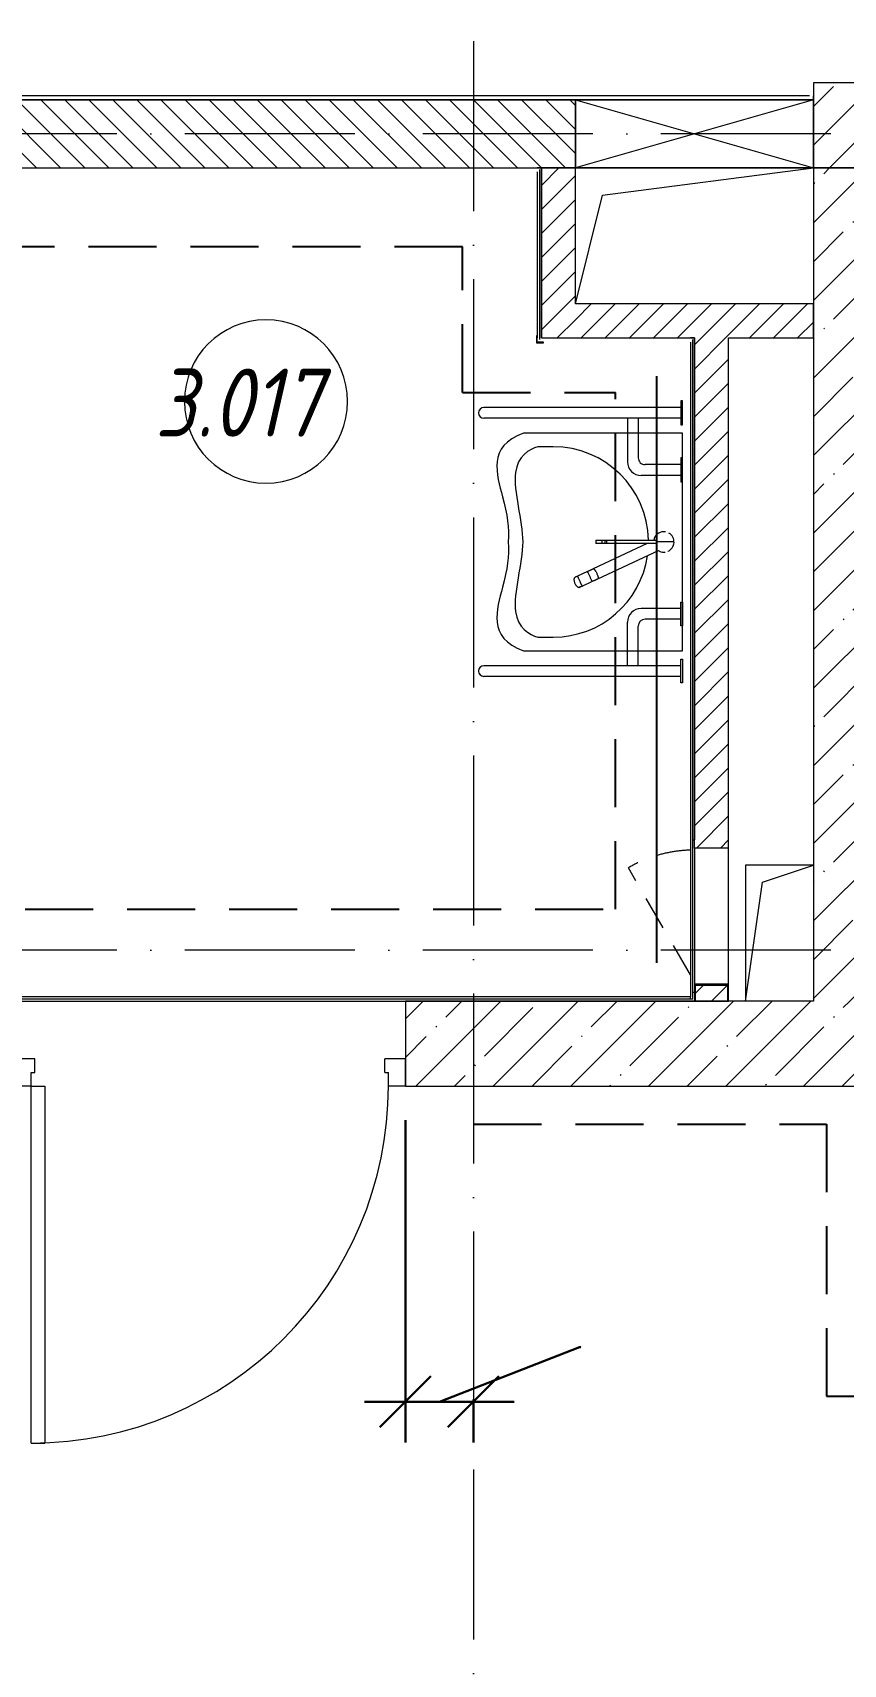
# Model space of a CAD drawing. Header units: millimetres. Extents: x -213536 to 1564669, y -45299 to 942238.
# Drawn here: x 484720 to 487104, y 512202 to 517000 of the extents above; entities that cross this region are included whole.
import ezdxf

# ---------------------------------------------------------------- set-up
doc = ezdxf.new("R2010")
doc.units = ezdxf.units.MM
for name, pattern in [('01 Штриховая _2 мм_', [300, 200, -100]), ('200_ШТРИХ_ш1п0_6_', [160, 100, -60]), ('50_200_ШТРИХ_1Т_ш5_п1_п1_', [700, 500, -100, 0, -100]), ('Штриховая _2 мм - 1 мм_', [300, 200, -100])]:
    doc.linetypes.add(name, pattern=pattern)
for name, color, linetype, lineweight in [('0-1', 7, 'Continuous', 5), ('0-2', 7, 'Continuous', 9), ('3) ЖБ 4м', 3, 'Continuous', 30), ('Каркас_Импост', 7, 'Continuous', 13), ('Марки помещений', 7, 'Continuous', 9), ('Обобщенные модели', 7, 'Continuous', 9), ('Общие ребра', 7, 'Continuous', 9), ('Окна', 7, 'Continuous', 9), ('Оси-2', 7, '50_200_ШТРИХ_1Т_ш5_п1_п1_', 9), ('Открывание в плане-2', 7, '200_ШТРИХ_ш1п0_6_', 9), ('Открывание-1', 7, 'Continuous', 9), ('Панель', 7, 'Continuous', 13), ('Проем-2', 7, 'Continuous', 9), ('Размеры', 7, 'Continuous', 15), ('СТ-1_16', 7, '01 Штриховая _2 мм_', 90), ('Стены-1', 7, 'Continuous', 13), ('Штриховка разреза-1', 7, 'Continuous', 9), ('Элементы узлов-2', 7, 'Continuous', 9)]:
    doc.layers.add(name, color=color, linetype=linetype, lineweight=lineweight)
for name, color, linetype, lineweight, true_color in [('Сантехнические приборы-1', 7, 'Continuous', 9, 0xaaaaaa), ('СТ-1_1', 7, 'Штриховая _2 мм - 1 мм_', 90, 0x888888), ('СТ-6_3', 7, 'Continuous', 90, 0xff8000)]:
    doc.layers.add(name, color=color, linetype=linetype, lineweight=lineweight, true_color=true_color)
doc.layers.get('0-2').off()
doc.styles.add('ISOCPEUR_I_1', font='isocpeui.ttf', dxfattribs={"width": 0.85, "height": 2.5})
doc.styles.add('ISOCPEUR_I_6', font='isocpeui.ttf', dxfattribs={"width": 0.85, "height": 3.5})
doc.dimstyles.new('ISO-2_5_0_9К_1', dxfattribs={"dimscale": 304.8, "dimtxt": 248.995294, "dimasz": 0.492126, "dimexe": 0.393701, "dimexo": 0.328084, "dimgap": 0, "dimtad": 1, "dimdec": 0, "dimzin": 0, "dimdsep": 46, "dimtxsty": 'ISOCPEUR_I_1', "dimblk1": 'OBLIQUE', "dimblk2": 'OBLIQUE', "dimsah": 1, "dimcen": 0.09, "dimdle": 0.393701, "dimazin": 0, "dimtfac": 1, "dimtdec": 4, "dimtix": 1, "dimtmove": 1, "dimatfit": 3, "dimfxl": 1, "dimtvp": 1, "dimtolj": 1, "dimtzin": 0, "dimarcsym": 2})
pattern_1 = [(45, (0, 0), (-114.04925, 114.04925), []), (45, (114.05, 0), (-114.04925, 114.04925), [201.612, -40.322, 3.353, -36.97])]
pattern_2 = [(45, (0, 0), (-35.35534, 35.35534), [])]

# ---------------------------------------------------------------- blocks, each defined once
blk = doc.blocks.new('_Oblique')
at = {"color": 0, "linetype": 'ByBlock', "lineweight": -2}
blk.add_line((-0.5, -0.5), (0.5, 0.5), dxfattribs=at)
blk = doc.blocks.new('*D3994')
at = {"layer": 'Defpoints', "color": 0, "lineweight": 30, "transparency": 16777216}
for p in [(485816, 513902.4), (486016, 513080.3), (486016, 512974.2)]:
    blk.add_point(p, dxfattribs=at)
at = {"layer": 'Размеры', "color": 0, "lineweight": -2, "transparency": 16777216}
for p, q in [((485816, 513802.4), (485816, 512854.2)), ((485916, 512974.2), (486327.6, 513134.2)), ((486327.6, 513134.2), (486332.1, 513134.2)), ((485696, 512974.2), (486136, 512974.2)), ((486016, 512980.3), (486016, 512854.2))]:
    blk.add_line(p, q, dxfattribs=at)
at = {"layer": 'Размеры', "color": 0, "lineweight": -2, "transparency": 16777216, "xscale": 150, "yscale": 150, "zscale": 150, "rotation": 180}
blk.add_blockref('_Oblique', (485816, 512974.2), dxfattribs=at)
at = {"layer": 'Размеры', "color": 0, "lineweight": -2, "transparency": 16777216, "xscale": 150, "yscale": 150, "zscale": 150}
blk.add_blockref('_Oblique', (486016, 512974.2), dxfattribs=at)
at = {"layer": 'Размеры', "color": 0, "transparency": 16777216, "insert": (486327.6, 513137.5), "char_height": 2.5, "width": 568.858, "attachment_point": 1, "line_spacing_factor": 1.149209, "style": 'ISOCPEUR_I_1'}
blk.add_mtext('\\A1;200', dxfattribs=at)
blk = doc.blocks.new('Дверь_СКБ_1Ст_Внутренняя_ШЕР - СОШ_Д-11_Дв_1150x2100h_с_у МГН и персонала_ КЛГ-25955112-АИ2_03_План отделки стен 3-го этажа _Часть 1_')
at = {"layer": 'Каркас_Импост'}
for p, q in [((-562.5, 125), (-562.5, 45)), ((-562.5, 125), (-512.5, 125)), ((-512.5, 125), (-512.5, 85)), ((537.5, 125), (537.5, 85)), ((537.5, 125), (587.5, 125)), ((587.5, 125), (587.5, 45)), ((-502.5, 85), (-512.5, 85)), ((-502.5, 85), (-502.5, 45)), ((527.5, 85), (527.5, 45)), ((537.5, 85), (527.5, 85)), ((-562.5, 45), (-502.5, 45)), ((527.5, 45), (587.5, 45))]:
    blk.add_line(p, q, dxfattribs=at)
at = {"layer": 'Открывание-1'}
blk.add_arc((537.5, 125), 1050, 90, 180, dxfattribs=at)
at = {"layer": 'Панель'}
for p, q in [((537.5, 1175), (497.5, 1175)), ((497.5, 125), (497.5, 1175)), ((537.5, 1175), (537.5, 125)), ((537.5, 125), (497.5, 125))]:
    blk.add_line(p, q, dxfattribs=at)
blk = doc.blocks.new('SND_Умывальник МГН_Jika - гибкая подводка_ 640х550х165 PN6_3_ ХВ_ГВ накидная гайка BP DN15_ К-гл_кон_ П DN 50-17949464-АИ2_03_План отделки стен 3-го этажа _Часть 1_')
at = {"layer": 'Сантехнические приборы-1'}
for p, q in [((320, 0), (-320, 0)), ((-320, 0), (-320, -468)), ((320, -468), (320, 0)), ((0, -25), (0, -72.9)), ((-5, -222.8), (-5, -77.2)), ((5, -78.1), (5, -222.8)), ((108.1, -248.8), (24.9, -70.3)), ((5, -103.7), (79, -262.4)), ((-5, -228.7), (-5, -222.8)), ((5, -222.8), (-5, -222.8)), ((-5, -236.8), (-5, -228.7)), ((-5, -228.7), (5, -228.7)), ((-5, -254.9), (-5, -236.8)), ((-5, -236.8), (5, -236.8)), ((5, -222.8), (5, -228.7)), ((5, -228.7), (5, -236.8)), ((5, -236.8), (5, -254.9)), ((-5, -254.9), (5, -254.9)), ((87.1, -279.9), (100.7, -308.9)), ((129.8, -295.3), (116.3, -266.3)), ((-280, -380), (-280, -425)), ((280, -425), (280, -380))]:
    blk.add_line(p, q, dxfattribs=at)
at = {"layer": 'Сантехнические приборы-1', "flags": 128}
for points in [[(87.1, -279.9), (83, -270.9), (79, -262.4)], [(79, -262.4), (83, -270.9), (87.1, -279.9)], [(108.1, -248.8), (112.1, -257.3), (116.3, -266.3)], [(116.3, -266.3), (112.1, -257.3), (108.1, -248.8)], [(104, -316.1), (102.9, -313.7), (100.7, -308.9)], [(100.7, -308.9), (102.9, -313.7), (104, -316.1)], [(129.8, -295.3), (132, -300.1), (133.2, -302.5)], [(133.2, -302.5), (132, -300.1), (129.8, -295.3)]]:
    blk.add_lwpolyline(points, dxfattribs=at)
at = {"layer": 'Сантехнические приборы-1'}
for centre, radius, start, end in [((0, -55), 30, 23.2773, 150), ((0, -55), 30, 171.1363, 180), ((0, -55), 30, 180, 260.3407), ((0, -55), 30, 327.0456, 360), ((0, -55), 30, 0.9054, 8.0944), ((0, -380), 280, 91.025, 180), ((0, -380), 280, 0, 81.6741)]:
    blk.add_arc(centre, radius, start, end, dxfattribs=at)
for points, knots in [([(79, -262.4), (78.9, -262.2), (78.9, -261.7), (79.4, -260.8), (80.3, -259.8), (81.3, -258.9), (82.4, -258), (84.1, -256.8), (86.6, -255.2), (90.1, -253.3), (94, -251.5), (98, -249.9), (101.4, -248.8), (104, -248.3), (105.8, -248.1), (107.4, -248.1), (108, -248.5), (108.1, -248.8)], [-1, -1, -1, -1, -0.958333, -0.916667, -0.875, -0.833333, -0.791667, -0.75, -0.666667, -0.555556, -0.444444, -0.333333, -0.222222, -0.166667, -0.111111, -0.055556, 0, 0, 0, 0]), ([(87.1, -279.9), (87.1, -279.9), (87.5, -279.7), (88.7, -279), (90.3, -278.3), (92.6, -277.2), (95.8, -275.7), (99.6, -273.9), (103.6, -272), (107.1, -270.4), (109.9, -269.1), (111.7, -268.3), (113, -267.7), (114.2, -267.2), (115.3, -266.7), (116, -266.4), (116.2, -266.3), (116.3, -266.3)], [0, 0, 0, 0, 0.055556, 0.111111, 0.166667, 0.222222, 0.333333, 0.444444, 0.555556, 0.666667, 0.75, 0.791667, 0.833333, 0.875, 0.916667, 0.958333, 1, 1, 1, 1]), ([(100.7, -308.9), (100.7, -308.9), (101, -308.8), (102.4, -308.2), (103.9, -307.5), (106.3, -306.5), (109.4, -305), (113.3, -303.2), (116.6, -301.7), (119.2, -300.5), (121.1, -299.6), (123.1, -298.6), (124.9, -297.7), (126.6, -296.9), (128.2, -296.2), (129.5, -295.5), (129.8, -295.3), (129.8, -295.3)], [-1, -1, -1, -1, -0.944444, -0.888889, -0.833333, -0.777778, -0.666667, -0.555556, -0.444444, -0.388889, -0.333333, -0.277778, -0.222222, -0.166667, -0.111111, -0.055556, 0, 0, 0, 0]), ([(104, -316.1), (104.3, -316.8), (105.3, -317.8), (107.3, -318.8), (109.4, -319.2), (112.3, -319.3), (115.9, -318.8), (120, -317.5), (123.3, -315.9), (125.7, -314.5), (127.5, -313.3), (129.2, -311.9), (130.8, -310.3), (132.1, -308.6), (133.1, -306.7), (133.7, -304.6), (133.5, -303.2), (133.2, -302.5)], [0, 0, 0, 0, 0.055556, 0.111111, 0.166667, 0.222222, 0.333333, 0.444444, 0.555556, 0.611111, 0.666667, 0.722222, 0.777778, 0.833333, 0.888889, 0.944444, 1, 1, 1, 1]), ([(133.2, -302.5), (132.8, -301.9), (132, -300.9), (130.9, -300.3), (130.4, -300.1)], [0, 0, 0, 0, 0.05555556, 0.097424, 0.097424, 0.097424, 0.097424]), ([(-280, -425), (-272.8, -450.8), (-229.3, -523.4), (-61.7, -470), (0, -470)], [-0.6664917, -0.6664917, -0.6664917, -0.6664917, -0.3523534, 0, 0, 0, 0]), ([(0, -470), (61.7, -470), (229.3, -523.4), (272.8, -450.8), (280, -425)], [-0.6664917, -0.6664917, -0.6664917, -0.6664917, -0.3141383, 0, 0, 0, 0]), ([(-320, -468), (-281.1, -574.8), (-131.1, -523.5), (-41.2, -508.8), (0, -512.9)], [0, 0, 0, 0, 0.3972744, 0.715552, 0.715552, 0.715552, 0.715552]), ([(0, -512.9), (41.2, -508.8), (131.1, -523.5), (281.1, -574.8), (320, -468)], [0, 0, 0, 0, 0.3182776, 0.715552, 0.715552, 0.715552, 0.715552])]:
    blk.add_open_spline(points, degree=3, knots=knots, dxfattribs=at)
blk.add_open_spline([(103.7, -314.7), (103.7, -315.2), (103.8, -315.7), (104, -316.1)], degree=3, dxfattribs=at)
blk = doc.blocks.new('АИ_2D_Поручень МГН - АИ_2D_Поручень МГН-17910365-АИ2_03_План отделки стен 3-го этажа _Часть 1_')
at = {"layer": 'Сантехнические приборы-1'}
for p, q in [((-414.6, 0), (-414.6, -5)), ((-344.6, 0), (-414.6, 0)), ((-344.6, -5), (-344.6, 0)), ((-247, 0), (-247, -5)), ((-177, 0), (-247, 0)), ((-177, -5), (-177, 0)), ((177, -5), (177, 0)), ((177, 0), (247, 0)), ((247, 0), (247, -5)), ((344.6, -5), (344.6, 0)), ((344.6, 0), (414.6, 0)), ((414.6, 0), (414.6, -5)), ((-414.6, -5), (-344.6, -5)), ((-395.4, -5), (-395.4, -584.2)), ((-363.8, -5), (-363.8, -584.2)), ((-247, -5), (-177, -5)), ((-227.3, -5), (-227.3, -110.2)), ((-195.7, -5), (-195.7, -122)), ((247, -5), (177, -5)), ((195.7, -5), (195.7, -122)), ((227.3, -5), (227.3, -110.2)), ((414.6, -5), (344.6, -5)), ((363.8, -5), (363.8, -584.2)), ((395.4, -5), (395.4, -584.2)), ((-363.8, -130.2), (-247.3, -130.2)), ((363.8, -130.2), (247.3, -130.2)), ((-363.8, -162), (-235.7, -162)), ((363.8, -162), (235.7, -162))]:
    blk.add_line(p, q, dxfattribs=at)
for centre, radius, start, end in [((-247.3, -110.2), 20, 270, 0), ((-235.7, -122), 40, 270, 0), ((235.7, -122), 40, 180, 270), ((247.3, -110.2), 20, 180, 270), ((-379.6, -584.2), 15.8, 180, 360), ((379.6, -584.2), 15.8, 180, 360)]:
    blk.add_arc(centre, radius, start, end, dxfattribs=at)
blk = doc.blocks.new('AR_Отверстие Ниша - Лючок-32404922-АИ2_03_План отделки стен 3-го этажа _Часть 1_')
at = {"layer": 'Окна'}
for p, q in [((200, 50), (-200, 50)), ((-200, 50), (-200, -50)), ((-200, -50), (200, -50))]:
    blk.add_line(p, q, dxfattribs=at)
blk = doc.blocks.new('Л_Общий_Лючок - Лючок-V198-АИ2_03_План отделки стен 3-го этажа _Часть 1_')
at = {"layer": 'Окна'}
for p, q in [((424, 6), (-24, 6)), ((-24, 6), (-24, 0)), ((400, 0), (424, 0)), ((424, 6), (424, 0))]:
    blk.add_line(p, q, dxfattribs=at)
at = {"layer": 'Открывание в плане-2'}
blk.add_line((26.8, 12), (342, 194), dxfattribs=at)
blk.add_arc((6, 0), 388, 1.7811, 30, dxfattribs=at)
blk = doc.blocks.new('154_Фахверк_СКБ_Швеллер - Тип_100_3960_зеркало-29769493-АИ2_03_План отделки стен 3-го этажа _Часть 1_')
at = {"layer": 'Обобщенные модели'}
for p, q in [((175, 50), (125, 50)), ((125, 50), (125, -50)), ((175, 47), (175, 50)), ((128, 47), (175, 47)), ((128, -47), (128, 47)), ((175, -47), (128, -47)), ((175, -50), (175, -47)), ((125, -50), (175, -50))]:
    blk.add_line(p, q, dxfattribs=at)
blk = doc.blocks.new('AR_Отверстие прямоугольное _в плите_ - AR_Отверстие прямоугольное _в плите_-V208-АИ2_03_План отделки стен 3-го этажа _Часть 1_')
at = {"layer": 'Обобщенные модели'}
for p, q in [((100, 200), (-100, 200)), ((-100, 200), (-100, -200)), ((-50, 150), (100, 200)), ((-100, -200), (-50, 150))]:
    blk.add_line(p, q, dxfattribs=at)
blk = doc.blocks.new('AR_Отверстие прямоугольное _в плите_ - AR_Отверстие прямоугольное _в плите_-30552525-АИ2_03_План отделки стен 3-го этажа _Часть 1_')
at = {"layer": 'Обобщенные модели'}
for p, q in [((-270, 120), (350, 200)), ((-350, -200), (-270, 120))]:
    blk.add_line(p, q, dxfattribs=at)
blk = doc.blocks.new('AR_Отверстие прямоугольное _в стене__БезПР - AR_Отверстие прямоугольное _в стене__БезПР-36428394-АИ2_03_План отделки стен 3-го этажа _Часть 1_')
at = {"layer": 'Проем-2'}
blk.add_line((350, 100), (-350, 100), dxfattribs=at)
at = {"layer": 'Элементы узлов-2'}
for p, q in [((-350, -100), (-350, 100)), ((-350, 100), (350, 100)), ((350, 100), (-350, -100)), ((-350, 100), (350, -100)), ((350, 100), (-350, 100)), ((-350, 100), (-350, -100)), ((350, 100), (350, -100)), ((350, -100), (350, 100)), ((350, -100), (-350, -100)), ((-350, -100), (350, -100))]:
    blk.add_line(p, q, dxfattribs=at)
blk = doc.blocks.new('0125-Р-ОО-Ш2-АР-о_23_10_2024_rvt-1-АИ2_03_План отделки стен 3-го этажа _Часть 1_')
at = {"layer": 'Штриховка разреза-1'}
h = blk.add_hatch(dxfattribs=at)
h.set_pattern_fill('FP_2', color=256, style=0, pattern_type=2)
h.set_pattern_definition(pattern_1)
h.paths.add_polyline_path([(59100, 71700), (59100, 71950), (57850, 71950), (57850, 71700)], flags=0)
h = blk.add_hatch(dxfattribs=at)
h.set_pattern_fill('FP_1', color=256, style=0, pattern_type=2)
h.set_pattern_definition([(135, (0, 0), (-35.35534, -35.35534), [])])
h.paths.add_polyline_path([(56821.6, 71700), (57150, 71700), (57150, 71900), (53350, 71900), (53350, 71700), (55879.4, 71700)], flags=0)
h = blk.add_hatch(dxfattribs=at)
h.set_pattern_fill('FP_38', color=256, style=0, pattern_type=2)
h.set_pattern_definition(pattern_2)
h.paths.add_polyline_path([(57150, 71200), (57150, 71700), (57050, 71700), (57050, 71200)], flags=0)
h = blk.add_hatch(dxfattribs=at)
h.set_pattern_fill('FP_2', color=256, style=0, pattern_type=2)
h.set_pattern_definition(pattern_1)
h.paths.add_polyline_path([(57850, 69250), (58100, 69250), (58100, 71700), (57850, 71700), (57850, 70215.6)], flags=0)
h = blk.add_hatch(dxfattribs=at)
h.set_pattern_fill('FP_38', color=256, style=0, pattern_type=2)
h.set_pattern_definition(pattern_2)
h.paths.add_polyline_path([(57850, 71200), (57850, 71300), (57150, 71300), (57150, 71200), (57763.8, 71200)], flags=0)
h = blk.add_hatch(dxfattribs=at)
h.set_pattern_fill('FP_38', color=256, style=0, pattern_type=2)
h.set_pattern_definition(pattern_2)
h.paths.add_polyline_path([(57503, 69250), (57597, 69250), (57597, 69297), (57503, 69297), (57503, 69251.5)], flags=0)
h.paths.add_polyline_path([(57600, 69700), (57600, 71200), (57500, 71200), (57501, 69700), (57524, 69700)], flags=0)
h = blk.add_hatch(dxfattribs=at)
h.set_pattern_fill('FP_2', color=256, style=0, pattern_type=2)
h.set_pattern_definition(pattern_1)
h.paths.add_polyline_path([(65600, 69000), (65600, 69250), (64300, 69250), (64300, 69000), (65350, 69000)], flags=0)
h.paths.add_polyline_path([(63300, 69000), (63300, 69250), (62300, 69250), (62300, 69000)], flags=0)
h.paths.add_polyline_path([(60590.3, 69000), (61150, 69000), (61150, 69250), (56650, 69250), (56650, 69000), (59648.1, 69000)], flags=0)
h.paths.add_polyline_path([(53700, 69000), (55500, 69000), (55500, 69250), (52800, 69250), (52800, 69000), (53052.9, 69000)], flags=0)
at = {"layer": 'Стены-1'}
for p, q in [((59100, 71950), (57850, 71950)), ((57850, 71950), (57850, 71900)), ((57150, 71900), (53350, 71900)), ((53350, 71700), (57150, 71700)), ((57050, 71700), (57050, 71200)), ((57150, 71700), (57050, 71700)), ((57150, 71300), (57150, 71700)), ((57850, 71700), (57850, 69250)), ((58100, 71700), (57850, 71700)), ((57850, 71700), (59100, 71700)), ((57850, 71300), (57150, 71300)), ((57850, 71200), (57850, 71300)), ((57050, 71200), (57150, 71200)), ((57150, 71200), (57500, 71200)), ((57500, 71200), (57500, 69724)), ((57600, 69700), (57600, 71200)), ((57600, 71200), (57850, 71200)), ((57500, 69250), (56650, 69250)), ((56650, 69250), (56650, 69000)), ((57597, 69250), (57503, 69250)), ((57503, 69250), (57597, 69250)), ((57850, 69250), (57600, 69250)), ((56650, 69000), (61150, 69000))]:
    blk.add_line(p, q, dxfattribs=at)
at = {"layer": '0-2'}
for name, p in [('AR_Отверстие прямоугольное _в стене__БезПР - AR_Отверстие прямоугольное _в стене__БезПР-36428394-АИ2_03_План отделки стен 3-го этажа _Часть 1_', (57500, 71800)), ('AR_Отверстие прямоугольное _в плите_ - AR_Отверстие прямоугольное _в плите_-30552525-АИ2_03_План отделки стен 3-го этажа _Часть 1_', (57500, 71500)), ('AR_Отверстие прямоугольное _в плите_ - AR_Отверстие прямоугольное _в плите_-V208-АИ2_03_План отделки стен 3-го этажа _Часть 1_', (57750, 69450))]:
    blk.add_blockref(name, p, dxfattribs=at)
for name, p, rotation in [('АИ_2D_Поручень МГН - АИ_2D_Поручень МГН-17910365-АИ2_03_План отделки стен 3-го этажа _Часть 1_', (57465, 70600), 270.0000000000001), ('SND_Умывальник МГН_Jika - гибкая подводка_ 640х550х165 PN6_3_ ХВ_ГВ накидная гайка BP DN15_ К-гл_кон_ П DN 50-17949464-АИ2_03_План отделки стен 3-го этажа _Часть 1_', (57465, 70600), 269.9999999999995), ('Л_Общий_Лючок - Лючок-V198-АИ2_03_План отделки стен 3-го этажа _Часть 1_', (57500, 69300), 90), ('AR_Отверстие Ниша - Лючок-32404922-АИ2_03_План отделки стен 3-го этажа _Часть 1_', (57550, 69500), 270), ('154_Фахверк_СКБ_Швеллер - Тип_100_3960_зеркало-29769493-АИ2_03_План отделки стен 3-го этажа _Часть 1_', (57550, 69425), 270), ('Дверь_СКБ_1Ст_Внутренняя_ШЕР - СОШ_Д-11_Дв_1150x2100h_с_у МГН и персонала_ КЛГ-25955112-АИ2_03_План отделки стен 3-го этажа _Часть 1_', (56087.5, 69125), 180)]:
    blk.add_blockref(name, p, dxfattribs=dict(at, rotation=rotation))
blk = doc.blocks.new('101_Уголок настенный вертикальный_Металл-ПМЮ-02_ - Металл-ПМЮ-02-20278606-АИ2_03_План отделки стен 3-го этажа _Часть 1_')
at = {"layer": 'Обобщенные модели'}
for p, q in [((145, 8), (125, 8)), ((125, 8), (125, -12)), ((127, -12), (127, 6)), ((127, 6), (145, 6)), ((145, 6), (145, 8)), ((125, -12), (127, -12))]:
    blk.add_line(p, q, dxfattribs=at)
blk = doc.blocks.new('AI_Марка_Помещение_х1__Общий_E___ISO-2_1K_ - Номер-16210215-АИ2_03_План отделки стен 3-го этажа _Часть 1_')
at = {"layer": 'Марки помещений'}
for start, end in [(360, 180), (180, 360)]:
    blk.add_arc((0.039, 0.312), 2.4, start, end, dxfattribs=at)
blk = doc.blocks.new('3этВверх')
at = {"layer": 'Общие ребра'}
for p, q in [((486211, 516097.4), (486211, 516597.4)), ((486661, 514626.4), (486661, 516097.4)), ((486654, 514157.4), (486654, 514164.4)), ((486661, 514157.4), (486661, 514178.4)), ((486661, 514157.4), (482371, 514157.4))]:
    blk.add_line(p, q, dxfattribs=at)
at = {"layer": 'СТ-1_1', "lineweight": 25}
for p, q in [((486016, 513790.4), (487054, 513790.4)), ((487054, 513790.4), (487054, 512990.4)), ((487054, 512990.4), (489828, 512990.4))]:
    blk.add_line(p, q, dxfattribs=at)
at = {"layer": 'СТ-1_16', "lineweight": 25}
for p, q in [((485984, 516370.4), (482598, 516370.4)), ((485984, 515942.4), (485984, 516370.4)), ((485984, 515942.4), (486434, 515942.4)), ((486434, 514422.4), (486434, 515942.4)), ((482598, 514422.4), (486434, 514422.4))]:
    blk.add_line(p, q, dxfattribs=at)
at = {"layer": 'СТ-6_3', "lineweight": 25}
blk.add_line((486554, 515990.4), (486554, 514264.4), dxfattribs=at)
at = {"layer": 'Стены-1'}
for p, q in [((482516, 516802.4), (486316, 516802.4)), ((487004, 516814.4), (482528, 516814.4)), ((487016, 516802.4), (487016, 516814.4)), ((486216, 516602.4), (486204, 516602.4)), ((486204, 516590.4), (486204, 516102.4)), ((486216, 516102.4), (486216, 516602.4)), ((486666, 516102.4), (486654, 516102.4)), ((486654, 516090.4), (486654, 514164.4)), ((486666, 514626.4), (486666, 516102.4)), ((486654, 514164.4), (482378, 514164.4)), ((482378, 514152.4), (486666, 514152.4))]:
    blk.add_line(p, q, dxfattribs=at)
at = {"layer": '0-1'}
blk.add_blockref('0125-Р-ОО-Ш2-АР-о_23_10_2024_rvt-1-АИ2_03_План отделки стен 3-го этажа _Часть 1_', (429166, 444902.4), dxfattribs=at)
at = {"layer": 'Марки помещений', "xscale": 99.99999999999993, "yscale": 99.99999999999993, "zscale": 99.99999999999993}
blk.add_blockref('AI_Марка_Помещение_х1__Общий_E___ISO-2_1K_ - Номер-16210215-АИ2_03_План отделки стен 3-го этажа _Часть 1_', (485402.2, 515884.3), dxfattribs=at)
at = {"layer": 'Обобщенные модели', "rotation": 90}
blk.add_blockref('101_Уголок настенный вертикальный_Металл-ПМЮ-02_ - Металл-ПМЮ-02-20278606-АИ2_03_План отделки стен 3-го этажа _Часть 1_', (486210, 515963.4), dxfattribs=at)
at = {"layer": 'Марки помещений', "insert": (485079.5, 516012.2), "char_height": 200, "width": 737.552, "attachment_point": 1, "style": 'ISOCPEUR_I_6'}
blk.add_mtext('3.017', dxfattribs=at)
blk = doc.blocks.new('Ос 3 эт верх часть')
at = {"layer": 'Оси-2'}
for p, q in [((486016, 535177.6), (486016, 499613)), ((535374.3, 516702.4), (481366, 516702.4)), ((535374.3, 514302.4), (426847.2, 514302.4))]:
    blk.add_line(p, q, dxfattribs=at)
at = {"layer": 'Размеры'}
dim = blk.add_linear_dim(base=(486016, 512974.2), p1=(485816, 513902.4), p2=(486016, 513080.3), dimstyle='ISO-2_5_0_9К_1', override={"dimpost": '<>', "dimfxl": 846.147327}, dxfattribs=at)
dim.commit()
dim.dimension.update_dxf_attribs({"geometry": '*D3994', "text_midpoint": (486327.6, 513134.2), "dimtype": 128})

msp = doc.modelspace()

# ---------------------------------------------------------------- block references
at = {"color": 5, "lineweight": 30}
msp.add_blockref('Ос 3 эт верх часть', (0, 0), dxfattribs=at)
at = {"layer": '3) ЖБ 4м'}
msp.add_blockref('3этВверх', (0, 0), dxfattribs=at)

doc.saveas('drawing.dxf')
